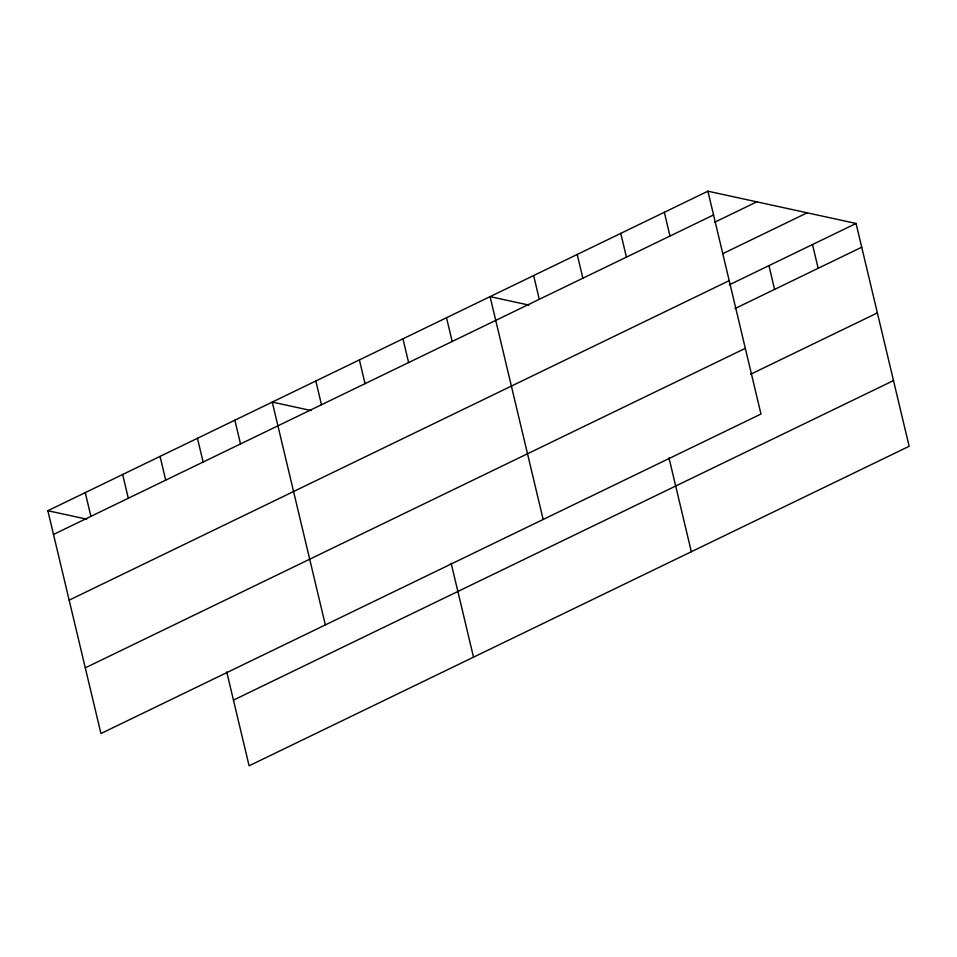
<?xml version="1.0" encoding="UTF-8"?>
<svg xmlns="http://www.w3.org/2000/svg" width="957" height="957" viewBox="0 0 957 957"><rect width="100%" height="100%" fill="white"/><g stroke="black" fill="none" stroke-linecap="round" stroke-linejoin="round"><path stroke-width="1.44" d="M707.893 191.197L760.971 414.034L100.94 733.541L47.85 510.715L707.893 191.197L856.06 223.46L909.15 446.285L249.107 765.803L226.737 671.898M53.508 534.461L713.551 214.954M714.544 222.299L756.784 201.843M722.679 253.713L807.17 212.813M69.155 600.159L729.198 280.652M729.342 284.803L856.06 223.46M735 308.561L861.719 247.205M85.281 667.842L745.324 348.336M750.647 374.247L877.378 312.903M233.46 700.105L893.503 380.587M528.91 305.092L490.08 296.634L543.157 519.472M311.097 410.529L272.267 402.084L325.344 624.909M47.85 510.715L86.68 519.161M812.505 244.549L818.163 268.295M768.938 265.627L774.596 289.385M664.325 212.287L669.984 236.044M620.758 233.376L626.428 257.134M668.967 457.829L691.337 551.722M577.203 254.466L582.861 278.212M533.635 275.556L539.293 299.302M446.512 317.724L452.171 341.482M402.945 338.814L408.615 362.571M451.154 563.266L473.524 657.172M359.389 359.904L365.048 383.661M315.822 380.994L321.48 404.739M234.86 420.183L240.518 443.94M197.453 438.294L203.123 462.04M160.058 456.393L165.717 480.151M122.652 474.505L128.31 498.25M85.257 492.604L90.915 516.361"/></g></svg>
